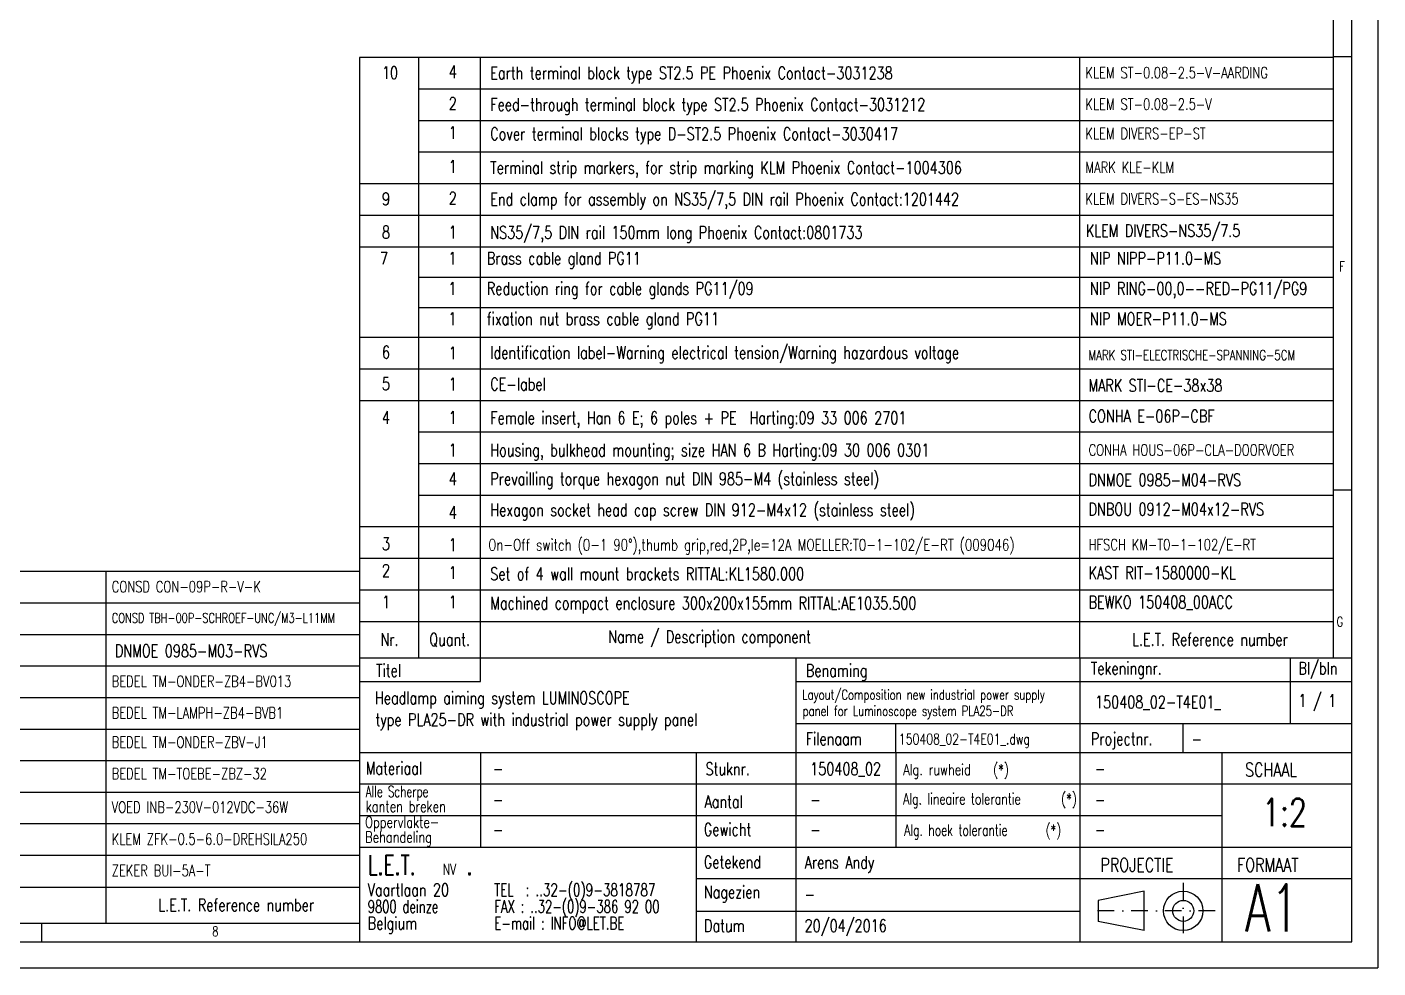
# Model space of a CAD drawing. Extents: x 4137 to 28680, y 2446 to 6814.
# Drawn here: x 5466 to 5980, y 3758 to 4116 of the extents above; entities that cross this region are included whole.
import ezdxf

# ---------------------------------------------------------------- set-up
doc = ezdxf.new("R2010")
doc.units = 0
doc.header["$LTSCALE"] = 0.5
doc.linetypes.add('DASHDOT', pattern=[25.4, 12.7, -6.35, 0, -6.35])
doc.layers.get('0').update_dxf_attribs({"linetype": 'CONTINUOUS'})
for name, color, linetype in [('DIM', 5, 'CONTINUOUS'), ('HLIJN', 1, 'DASHDOT'), ('VOL', 2, 'CONTINUOUS')]:
    doc.layers.add(name, color=color, linetype=linetype)
doc.styles.get("Standard").update_dxf_attribs({"font": 'simplex.shx'})

# ---------------------------------------------------------------- blocks, each defined once
blk = doc.blocks.new('SW_NOTE_0')
at = {"color": 0, "linetype": 'Continuous', "width": 0.7}
for s, height, p in [('L.E.T.', 3.704, (0, 1.35)), ('NV', 2.117, (14.27, 1.33)), ('.', 3.7, (18.81, 1.35))]:
    blk.add_text(s, height=height, dxfattribs=at).set_placement(p)
blk = doc.blocks.new('SW_NOTE_1')
at = {"color": 0, "linetype": 'Continuous'}
for s, height, width, p in [('Vaartlaan 20', 2.3813, 0.75, (0, 0.66)), ('9800 deinze', 2.3813, 0.675, (0, -2.51)), ('Belgium', 2.381, 0.75, (0, -5.69))]:
    blk.add_text(s, height=height, dxfattribs=dict(at, width=width)).set_placement(p)
blk = doc.blocks.new('SW_NOTE_2')
at = {"color": 0, "linetype": 'Continuous'}
for s, width, p in [('TEL  : ..32-(0)9-3818787', 0.698864, (0, 0.66)), ('FAX : ..32-(0)9-386 92 00', 0.684783, (0, -2.51)), ('E-mail : INFO@LET.BE', 0.690789, (0, -5.69))]:
    blk.add_text(s, height=2.3813, dxfattribs=dict(at, width=width)).set_placement(p)
blk = doc.blocks.new('SW_NOTE_3')
at = {"color": 0, "linetype": 'Continuous', "width": 0.75}
for s, height, p in [('Alg. ruwheid', 2.1167, (0, 0.59)), ('(*)', 2.117, (17.1, 0.59))]:
    blk.add_text(s, height=height, dxfattribs=at).set_placement(p)
blk = doc.blocks.new('SW_NOTE_4')
at = {"color": 0, "linetype": 'Continuous', "width": 0.75}
for s, p in [('Oppervlakte-', (0, 0.59)), ('Behandeling', (0, -2.24))]:
    blk.add_text(s, height=2.1167, dxfattribs=at).set_placement(p)
blk = doc.blocks.new('SW_NOTE_5')
at = {"color": 0, "linetype": 'Continuous'}
for s, width, p in [('Alle Scherpe', 0.681818, (0, 0.59)), ('kanten breken', 0.75, (0, -2.24))]:
    blk.add_text(s, height=2.1167, dxfattribs=dict(at, width=width)).set_placement(p)
blk = doc.blocks.new('SW_NOTE_6')
at = {"color": 0, "linetype": 'Continuous'}
for s, height, width, p in [('Alg. lineaire tolerantie', 2.1167, 0.715909, (0, 0.59)), ('(*)', 2.117, 0.75, (30.03, 0.59))]:
    blk.add_text(s, height=height, dxfattribs=dict(at, width=width)).set_placement(p)
blk = doc.blocks.new('SW_NOTE_7')
at = {"color": 0, "linetype": 'Continuous'}
for s, height, width, p in [('Alg. hoek tolerantie', 2.1167, 0.708333, (0, 0.59)), ('(*)', 2.117, 0.75, (26.87, 0.59))]:
    blk.add_text(s, height=height, dxfattribs=dict(at, width=width)).set_placement(p)

msp = doc.modelspace()

# ---------------------------------------------------------------- linework, layer by layer
at = {"color": 7, "linetype": 'Continuous'}
for p, q in [((5980.23, 4946.02), (5980.23, 3758.02)), ((5970.23, 3768.02), (5970.23, 4936.02)), ((5963.23, 4929.02), (5963.23, 3876.02)), ((5592.83, 3876.02), (5970.23, 3876.02)), ((5592.83, 3876.02), (5592.83, 3768.02)), ((5638.83, 3867.02), (5638.83, 3876.02)), ((5758.83, 3876.02), (5758.83, 3840.02)), ((5866.83, 3876.02), (5866.83, 3840.02)), ((5946.83, 3876.02), (5946.83, 3851.02)), ((5592.83, 3867.02), (5638.83, 3867.02)), ((5758.83, 3867.02), (5970.23, 3867.02)), ((5758.83, 3851.02), (5970.23, 3851.02)), ((5796.83, 3840.02), (5796.83, 3851.02)), ((5906.15, 3840.02), (5906.15, 3851.02)), ((5592.83, 3840.02), (5970.23, 3840.02)), ((5638.83, 3840.02), (5638.83, 3804.02)), ((5720.83, 3840.02), (5720.83, 3768.02)), ((5758.83, 3840.02), (5758.83, 3768.02)), ((5796.83, 3840.02), (5796.83, 3804.02)), ((5866.83, 3840.02), (5866.83, 3804.02)), ((5920.83, 3840.02), (5920.83, 3768.02)), ((5592.83, 3828.02), (5970.23, 3828.02)), ((5592.83, 3816.02), (5920.83, 3816.02)), ((5592.83, 3804.02), (5970.23, 3804.02)), ((5866.83, 3804.02), (5866.83, 3768.02)), ((5720.83, 3792.02), (5970.23, 3792.02)), ((5720.83, 3779.59), (5866.83, 3779.59)), ((4325.23, 3775.02), (5592.83, 3775.02)), ((4318.23, 3768.02), (5970.23, 3768.02)), ((4298.23, 3758.02), (5980.23, 3758.02))]:
    msp.add_line(p, q, dxfattribs=at)
at = {"layer": 'DIM'}
for p, q in [((5592.83, 4104.3), (5592.83, 3876.02)), ((5963.23, 4104.3), (5592.83, 4104.3)), ((5615.35, 3876.02), (5615.35, 4104.3)), ((5638.83, 3876.02), (5638.83, 4104.3)), ((5866.83, 3876.02), (5866.83, 4104.3)), ((5963.23, 4092.3), (5615.35, 4092.3)), ((5963.23, 4080.3), (5615.35, 4080.3)), ((5963.23, 4068.3), (5615.35, 4068.3)), ((5963.23, 4056.3), (5592.83, 4056.3)), ((5963.23, 4044.3), (5592.83, 4044.3)), ((5592.83, 4032.3), (5963.2, 4032.3)), ((5615.35, 4020.8), (5963.2, 4020.8)), ((5615.35, 4009.29), (5963.2, 4009.29)), ((5963.23, 3997.79), (5592.83, 3997.79)), ((5963.23, 3985.79), (5592.83, 3985.79)), ((5963.23, 3973.79), (5592.83, 3973.79)), ((5963.23, 3973.79), (5592.83, 3973.79)), ((5963.23, 3961.79), (5615.35, 3961.79)), ((5963.23, 3949.79), (5615.35, 3949.79)), ((5963.23, 3937.79), (5615.35, 3937.79)), ((5963.23, 3925.79), (5592.83, 3925.79)), ((5963.23, 3925.79), (5592.83, 3925.79)), ((5963.23, 3913.79), (5592.83, 3913.79)), ((5592.83, 3908.79), (5222.43, 3908.79)), ((5496.43, 3775.02), (5496.43, 3908.79)), ((5963.23, 3901.79), (5592.83, 3901.79)), ((5592.83, 3896.79), (5244.95, 3896.79)), ((5592.83, 3889.79), (5963.23, 3889.79)), ((5592.83, 3884.79), (5244.95, 3884.79)), ((5592.83, 3884.79), (5244.95, 3884.79)), ((5592.83, 3872.79), (5222.43, 3872.79)), ((5592.83, 3860.79), (5244.95, 3860.79)), ((5592.83, 3848.79), (5244.95, 3848.79)), ((5592.83, 3836.79), (5244.95, 3836.79)), ((5592.83, 3836.79), (5244.95, 3836.79)), ((5592.83, 3824.79), (5222.43, 3824.79)), ((5592.83, 3812.79), (5222.43, 3812.79)), ((5592.83, 3800.79), (5244.95, 3800.79)), ((5222.43, 3788.79), (5592.83, 3788.79))]:
    msp.add_line(p, q, dxfattribs=at)
at = {"layer": 'DIM', "color": 7, "linetype": 'Continuous'}
for p, q in [((5963.23, 4104.73), (5970.23, 4104.73)), ((5963.23, 3939.88), (5970.23, 3939.88)), ((5471.83, 3775.02), (5471.83, 3768.02))]:
    msp.add_line(p, q, dxfattribs=at)
at = {"layer": 'HLIJN'}
for p, q in [((5906.15, 3790.35), (5906.15, 3769.14)), ((5918.27, 3779.75), (5871.87, 3779.75))]:
    msp.add_line(p, q, dxfattribs=at)
at = {"layer": 'VOL', "color": 7}
for p, q in [((5891.3, 3787.25), (5873.79, 3783.75)), ((5873.79, 3783.75), (5873.79, 3775.75)), ((5891.3, 3772.25), (5891.3, 3787.25))]:
    msp.add_line(p, q, dxfattribs=at)
at = {"layer": 'VOL', "color": 7, "linetype": 'Continuous'}
msp.add_line((5891.3, 3772.25), (5873.79, 3775.75), dxfattribs=at)
at = {"layer": 'VOL', "color": 7}
for radius in [7.5, 4]:
    msp.add_circle((5906.15, 3779.75), radius, dxfattribs=at)

# ---------------------------------------------------------------- block references
at = {"color": 7, "linetype": 'Continuous', "xscale": 2, "yscale": 2, "zscale": 2}
for name, p in [('SW_NOTE_3', (5799.65, 3830.19)), ('SW_NOTE_5', (5595.18, 3821.83)), ('SW_NOTE_6', (5799.65, 3819.05)), ('SW_NOTE_4', (5594.95, 3810.18)), ('SW_NOTE_7', (5800.04, 3807.17)), ('SW_NOTE_0', (5595.93, 3790.78)), ('SW_NOTE_1', (5595.93, 3784.04)), ('SW_NOTE_2', (5644.05, 3784.04))]:
    msp.add_blockref(name, p, dxfattribs=at)

# ---------------------------------------------------------------- texts
at = {"color": 7, "linetype": 'Continuous', "width": 0.75}
for s, height, p in [('Bl/bln', 4.762, (5949.96, 3869.64)), ('Titel', 4.762, (5599.1, 3868.81)), ('Benaming', 4.762, (5762.6, 3868.81)), ('Tekeningnr.', 4.7625, (5871.02, 3869.64)), ('Filenaam', 4.762, (5762.56, 3842.82)), ('Projectnr.', 4.762, (5871.02, 3842.82)), ('Materiaal', 4.762, (5595.18, 3831.61)), ('Stuknr.', 4.762, (5724.43, 3831.36)), ('SCHAAL', 5.292, (5929.68, 3830.8)), ('Aantal', 4.762, (5724.05, 3818.89)), ('1:2', 10.583, (5936.15, 3811.95)), ('Gewicht', 4.762, (5723.78, 3808.33)), ('Getekend', 4.762, (5723.78, 3795.93)), ('PROJECTIE', 5.292, (5874.68, 3794.56)), ('FORMAAT', 5.292, (5926.68, 3794.56)), ('Nagezien', 4.762, (5723.78, 3784.53)), ('Datum', 4.762, (5723.87, 3771.73))]:
    msp.add_text(s, height=height, dxfattribs=at).set_placement(p)
at = {"layer": 'DIM', "width": 0.75}
for s, height, p in [('10', 4.762, (5601.36, 4096.18)), ('4', 4.76, (5626.77, 4096.5)), ('Earth terminal block type ST2.5 PE Phoenix Contact-3031238', 4.7625, (5642.55, 4096.08)), ('KLEM ST-0.08-2.5-V-AARDING', 4.2862, (5868.93, 4096.43)), ('2', 4.76, (5626.77, 4084.51)), ('Feed-through terminal block type ST2.5 Phoenix Contact-3031212', 4.7625, (5642.55, 4084.09)), ('KLEM ST-0.08-2.5-V', 4.2862, (5868.93, 4084.44)), ('1', 4.76, (5626.77, 4073.37)), ('Cover terminal blocks type D-ST2.5 Phoenix Contact-3030417', 4.7625, (5642.55, 4072.95)), ('KLEM DIVERS-EP-ST', 4.2862, (5868.93, 4073.3)), ('1', 4.76, (5626.77, 4060.51)), ('Terminal strip markers, for strip marking KLM Phoenix Contact-1004306', 4.7625, (5642.55, 4060.09)), ('MARK KLE-KLM', 4.2862, (5868.93, 4060.44)), ('9', 4.76, (5601.36, 4048.18)), ('2', 4.76, (5626.77, 4048.5)), ('End clamp for assembly on NS35/7,5 DIN rail Phoenix Contact:1201442 ', 4.7625, (5642.55, 4048.08)), ('KLEM DIVERS-S-ES-NS35', 4.2862, (5868.93, 4048.43)), ('8', 4.76, (5601.36, 4035.52)), ('1', 4.76, (5626.77, 4035.54)), ('NS35/7,5 DIN rail 150mm long Phoenix Contact:0801733', 4.7625, (5642.55, 4035.42)), ('KLEM DIVERS-NS35/7.5', 4.7625, (5869.08, 4036.11)), ('7', 4.76, (5600.65, 4025.6)), ('1', 4.76, (5626.61, 4025.6)), ('Brass cable gland PG11', 4.7625, (5641.23, 4025.6)), ('NIP NIPP-P11.0-MS', 4.7625, (5870.68, 4025.6)), ('1', 4.76, (5626.61, 4014.1)), ('Reduction ring for cable glands PG11/09', 4.7625, (5641.23, 4014.1)), ('NIP RING-00,0--RED-PG11/PG9', 4.7625, (5870.68, 4014.1)), ('1', 4.76, (5626.61, 4002.59)), ('fixation nut brass cable gland PG11', 4.7625, (5641.23, 4002.59)), ('NIP MOER-P11.0-MS', 4.7625, (5870.68, 4002.59)), ('6', 4.76, (5601.36, 3989.87)), ('1', 4.76, (5626.77, 3989.55)), ('Identification label-Warning electrical tension/Warning hazardous voltage', 4.7625, (5642.55, 3989.73)), ('MARK STI-ELECTRISCHE-SPANNING-5CM ', 3.8, (5870.08, 3989.26)), ('5', 4.76, (5601.36, 3977.87)), ('1', 4.76, (5626.77, 3977.73)), ('CE-label', 4.762, (5642.55, 3977.73)), ('MARK STI-CE-38x38', 4.7625, (5870.08, 3977.26)), ('4', 4.76, (5601.36, 3965.01)), ('1', 4.76, (5626.77, 3965.02)), ('Female insert, Han 6 E; 6 poles + PE  Harting:09 33 006 2701', 4.7625, (5642.55, 3964.91)), ('CONHA E-06P-CBF', 4.7625, (5870.14, 3965.59)), ('1', 4.76, (5626.77, 3952.63)), ('Housing, bulkhead mounting; size HAN 6 B Harting:09 30 006 0301', 4.7625, (5642.55, 3952.64)), ('CONHA HOUS-06P-CLA-DOORVOER', 4.2862, (5870.14, 3952.91)), ('Prevailling torque hexagon nut DIN 985-M4 (stainless steel)', 4.7625, (5642.55, 3941.73)), ('4', 4.76, (5626.77, 3941.73)), ('DNMOE 0985-M04-RVS', 4.7625, (5870.14, 3941.26)), ('4', 4.76, (5626.77, 3928.93)), ('Hexagon socket head cap screw DIN 912-M4x12 (stainless steel)', 4.7625, (5642.55, 3929.88)), ('DNBOU 0912-M04x12-RVS', 4.7625, (5870.14, 3930.15)), ('3', 4.76, (5601.36, 3917.01)), ('1', 4.76, (5626.77, 3916.63)), ('On-Off switch (0-1 90°),thumb grip,red,2P,Ie=12A MOELLER:T0-1-102/E-RT (009046)', 4.3895, (5641.78, 3916.8)), ('HFSCH KM-T0-1-102/E-RT', 4.2862, (5870.14, 3916.91)), ('2', 4.76, (5601.36, 3906.79)), ('1', 4.76, (5626.77, 3906)), ('Set of 4 wall mount brackets RITTAL:KL1580.000', 4.7625, (5642.55, 3905.58)), ('KAST RIT-1580000-KL', 4.7625, (5870.14, 3905.93)), ('CONSD CON-09P-R-V-K', 4.2862, (5498.53, 3900.92)), ('1', 4.76, (5601.36, 3894.86)), ('1', 4.76, (5626.77, 3894.86)), ('Machined compact enclosure 300x200x155mm RITTAL:AE1035.500', 4.7625, (5642.55, 3894.44)), ('BEWKO 150408_00ACC', 4.7625, (5870.14, 3894.79)), ('CONSD TBH-00P-SCHROEF-UNC/M3-L11MM', 3.6433, (5498.58, 3889.34)), ('Nr.', 4.762, (5600.78, 3880.6)), ('Quant.', 4.762, (5619.37, 3880.6)), ('Name / Description component', 4.7625, (5687.42, 3881.65)), ('L.E.T. Reference number', 4.7625, (5886.69, 3880.6)), ('DNMOE 0985-M03-RVS', 4.7625, (5499.74, 3876.26)), ('BEDEL TM-ONDER-ZB4-BV013', 4.2862, (5498.53, 3864.92)), ('Layout/Composition new industrial power supply', 3.7338, (5761.24, 3860.15)), ('Headlamp aiming system LUMINOSCOPE', 4.7625, (5598.66, 3858.37)), ('150408_02-T4E01_', 4.7625, (5872.6, 3856.79)), ('1 / 1', 4.762, (5949.96, 3857.35)), ('BEDEL TM-LAMPH-ZB4-BVB1', 4.2862, (5498.53, 3852.93)), ('type PLA25-DR with industrial power supply panel', 4.7625, (5598.86, 3850.1)), ('panel for Luminoscope system PLA25-DR', 3.7338, (5761.38, 3853.94)), ('BEDEL TM-ONDER-ZBV-J1', 4.2862, (5498.53, 3841.79)), ('150408_02-T4E01_.dwg', 4.0481, (5797.99, 3843.09)), ('-', 4.76, (5909.31, 3842.82)), ('BEDEL TM-TOEBE-ZBZ-32', 4.2862, (5498.53, 3829.79)), ('150408_02', 4.762, (5764.26, 3831.42)), ('-', 4.76, (5643.57, 3831.42)), ('-', 4.76, (5872.59, 3831.42)), ('VOED INB-230V-012VDC-36W', 4.2862, (5498.54, 3817.05)), ('-', 4.76, (5643.57, 3819.67)), ('-', 4.76, (5764.26, 3819.67)), ('-', 4.76, (5872.59, 3819.67)), ('KLEM ZFK-0.5-6.0-DREHSILA250', 4.2862, (5498.53, 3804.92)), ('-', 4.76, (5643.57, 3808.33)), ('-', 4.76, (5764.26, 3808.33)), ('-', 4.76, (5872.59, 3808.33)), ('Arens Andy', 4.762, (5762.14, 3795.8)), ('ZEKER BUI-5A-T', 4.2862, (5498.53, 3792.92)), ('L.E.T. Reference number', 4.7625, (5516.29, 3779.6)), ('-', 4.76, (5762.14, 3783.67)), ('20/04/2016', 4.762, (5762.14, 3771.73))]:
    msp.add_text(s, height=height, dxfattribs=at).set_placement(p)
at = {"layer": 'DIM', "color": 7, "width": 0.75}
for s, p in [('F', (5965.48, 4022.99)), ('G', (5964.52, 3887.89)), ('8', (5536.8, 3770.09))]:
    msp.add_text(s, height=3.7, dxfattribs=at).set_placement(p)
at = {"layer": 'VOL', "color": 7, "width": 0.7}
msp.add_text('A1', height=17.992, dxfattribs=at).set_placement((5929.68, 3771.88))

doc.saveas('drawing.dxf')
